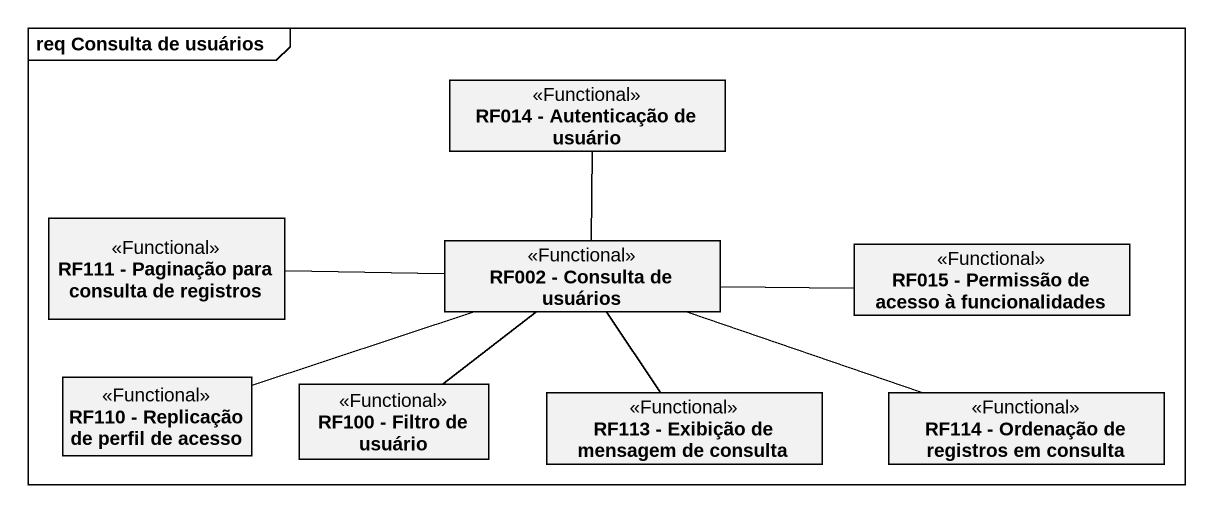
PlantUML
@startuml
mainframe req Consulta de usuários
hide circle
hide empty members
class "RF014 - Autenticação de usuário" as RF014_Autenticação_de <<Functional>>
class "RF111 - Paginação para consulta de registros" as RF111_Paginação_para <<Functional>>
class "RF002 - Consulta de usuários" as RF002_Consulta_de_usuários <<Functional>>
class "RF015 - Permissão de acesso à funcionalidades" as RF015_Permissão_de_acesso_à <<Functional>>
class "RF110 - Replicação de perfil de acesso" as RF110_Replicação_de_perfil <<Functional>>
class "RF100 - Filtro de usuário" as RF100_Filtro_de_usuário <<Functional>>
class "RF113 - Exibição de mensagem de consulta" as RF113_Exibição_de_mensagem <<Functional>>
class "RF114 - Ordenação de registros em consulta" as RF114_Ordenação_de <<Functional>>
RF111_Paginação_para -right- RF002_Consulta_de_usuários
RF002_Consulta_de_usuários -up- RF014_Autenticação_de
RF002_Consulta_de_usuários -right- RF015_Permissão_de_acesso_à
RF110_Replicação_de_perfil -right- RF002_Consulta_de_usuários
RF100_Filtro_de_usuário -up- RF002_Consulta_de_usuários
RF113_Exibição_de_mensagem -up- RF002_Consulta_de_usuários
RF114_Ordenação_de -left- RF002_Consulta_de_usuários
@enduml
